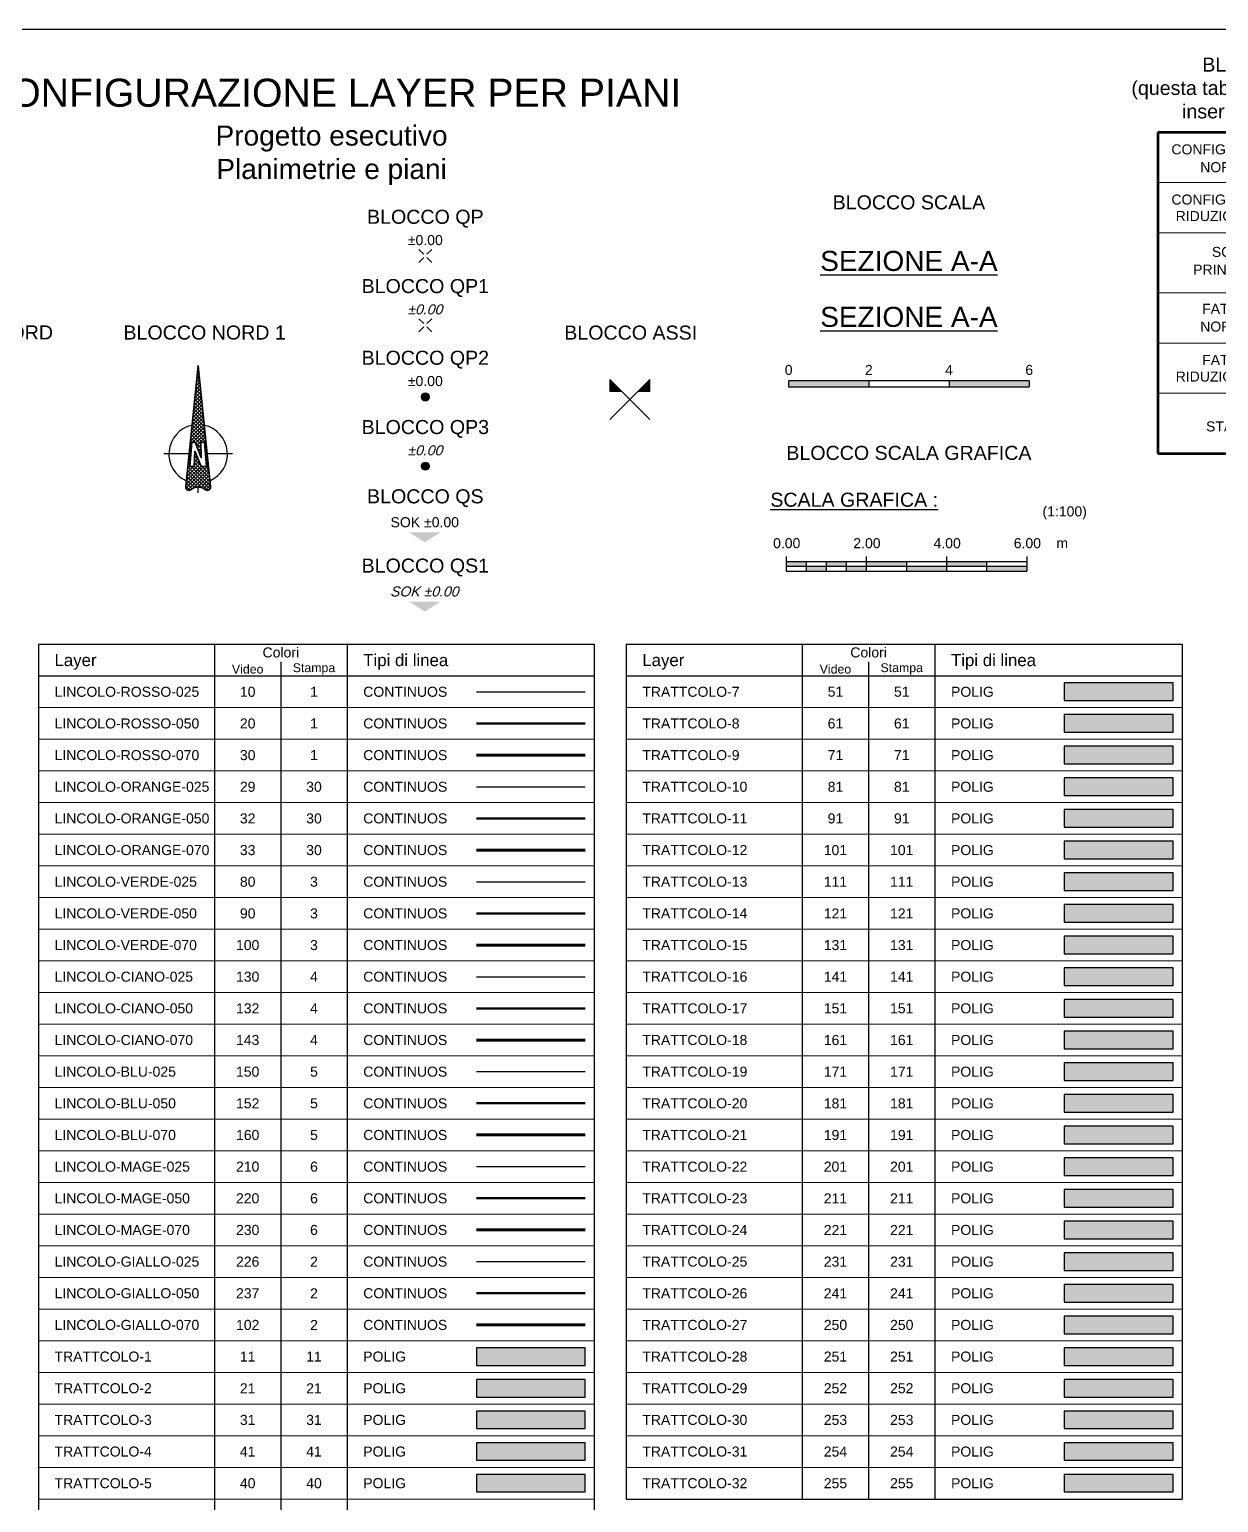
# Model space of a CAD drawing. Header units: millimetres. Extents: x -229 to 63875, y -200 to 109542.
# Drawn here: x 390.35 to 420, y 107.38 to 144.09 of the extents above; entities that cross this region are included whole.
import ezdxf
from ezdxf.enums import TextEntityAlignment as Align

# ---------------------------------------------------------------- set-up
doc = ezdxf.new("R2010")
doc.units = ezdxf.units.MM
for name, color, linetype, lineweight in [('LINCOLOBLU-025', 150, 'Continuous', 25), ('LINCOLOBLU-050', 152, 'Continuous', 50), ('LINCOLOBLU-070', 160, 'Continuous', 70), ('LINCOLOCIANO-025', 130, 'Continuous', 25), ('LINCOLOCIANO-050', 132, 'Continuous', 50), ('LINCOLOCIANO-070', 143, 'Continuous', 70), ('LINCOLOGIALLO-025', 226, 'Continuous', 25), ('LINCOLOGIALLO-050', 237, 'Continuous', 50), ('LINCOLOGIALLO-070', 102, 'Continuous', 70), ('LINCOLOMAGE-025', 210, 'Continuous', 25), ('LINCOLOMAGE-050', 220, 'Continuous', 50), ('LINCOLOMAGE-070', 230, 'Continuous', 70), ('LINCOLOORANGE-025', 66, 'Continuous', 25), ('LINCOLOORANGE-050', 32, 'Continuous', 50), ('LINCOLOORANGE-070', 33, 'Continuous', 70), ('LINCOLOROSSO-025', 10, 'Continuous', 25), ('LINCOLOROSSO-050', 20, 'Continuous', 50), ('LINCOLOROSSO-070', 30, 'Continuous', 70), ('LINCOLOVERDE-025', 80, 'Continuous', 25), ('LINCOLOVERDE-050', 90, 'Continuous', 50), ('LINCOLOVERDE-070', 100, 'Continuous', 70), ('LINE018', 6, 'Continuous', 18), ('LINE025', 7, 'Continuous', 25), ('LINE035', 1, 'Continuous', 35), ('LINE050', 3, 'Continuous', 53), ('TEXT025', 7, 'Continuous', 25), ('TRATT010', 52, 'Continuous', 9)]:
    doc.layers.add(name, color=color, linetype=linetype, lineweight=lineweight)
for name, color, linetype in [('SIMBOLI', 1, 'Continuous'), ('TEXT035', 1, 'Continuous'), ('TEXT050', 3, 'Continuous'), ('TEXT070', 4, 'Continuous'), ('TRATTCOLO-1', 11, 'Continuous'), ('TRATTCOLO-10', 81, 'Continuous'), ('TRATTCOLO-11', 91, 'Continuous'), ('TRATTCOLO-12', 101, 'Continuous'), ('TRATTCOLO-13', 111, 'Continuous'), ('TRATTCOLO-14', 121, 'Continuous'), ('TRATTCOLO-15', 131, 'Continuous'), ('TRATTCOLO-16', 141, 'Continuous'), ('TRATTCOLO-17', 151, 'Continuous'), ('TRATTCOLO-18', 161, 'Continuous'), ('TRATTCOLO-19', 171, 'Continuous'), ('TRATTCOLO-2', 21, 'Continuous'), ('TRATTCOLO-20', 181, 'Continuous'), ('TRATTCOLO-21', 191, 'Continuous'), ('TRATTCOLO-22', 201, 'Continuous'), ('TRATTCOLO-23', 211, 'Continuous'), ('TRATTCOLO-24', 221, 'Continuous'), ('TRATTCOLO-25', 231, 'Continuous'), ('TRATTCOLO-26', 241, 'Continuous'), ('TRATTCOLO-27', 250, 'Continuous'), ('TRATTCOLO-28', 251, 'Continuous'), ('TRATTCOLO-29', 252, 'Continuous'), ('TRATTCOLO-3', 31, 'Continuous'), ('TRATTCOLO-30', 253, 'Continuous'), ('TRATTCOLO-31', 254, 'Continuous'), ('TRATTCOLO-32', 255, 'Continuous'), ('TRATTCOLO-4', 41, 'Continuous'), ('TRATTCOLO-5', 40, 'Continuous'), ('TRATTCOLO-7', 51, 'Continuous'), ('TRATTCOLO-8', 61, 'Continuous'), ('TRATTCOLO-9', 71, 'Continuous')]:
    doc.layers.add(name, color=color, linetype=linetype)
doc.styles.add('ARIAL', font='arial.ttf')
doc.styles.add('ARIAL CORSIVO', font='ariali.ttf', dxfattribs={"oblique": 7.5})

# ---------------------------------------------------------------- blocks, each defined once
blk = doc.blocks.new('QS')
at = {"layer": 'SIMBOLI'}
blk.add_solid([(0.4, 0.25), (-0.4, 0.25), (0, 0)], dxfattribs=at)
at = {"layer": 'SIMBOLI', "style": 'ARIAL'}
blk.add_attdef('SOK', text='', height=0.25, dxfattribs=at).set_placement((0, 0.375), align=Align.CENTER)
blk = doc.blocks.new('ASSI')
at = {"layer": 'LINE018'}
for p, q in [((0.5, -0.5), (-0.5, 0.5)), ((-0.5, -0.5), (0.5, 0.5)), ((-0.5, 0.5), (-0.5, 0.2)), ((-0.5, 0.5), (-0.5, 0.2)), ((0.5, 0.5), (0.5, 0.2)), ((-0.5, 0.2), (-0.2, 0.2)), ((0.2, 0.2), (0.5, 0.2))]:
    blk.add_line(p, q, dxfattribs=at)
for points in [[(-0.5, 0.5), (-0.2, 0.2), (-0.5, 0.2)], [(0.2, 0.2), (0.5, 0.2), (0.5, 0.5)]]:
    blk.add_solid(points, dxfattribs=at)
blk = doc.blocks.new('QS1')
at = {"layer": 'SIMBOLI'}
blk.add_solid([(0.4, 0.25), (-0.4, 0.25), (0, 0)], dxfattribs=at)
at = {"layer": 'SIMBOLI', "style": 'ARIAL CORSIVO', "oblique": 7.5}
blk.add_attdef('SOK', text='', height=0.25, dxfattribs=at).set_placement((0, 0.375), align=Align.CENTER)
blk = doc.blocks.new('SCALA GRAFICA')
at = {"layer": 'LINE018'}
for points in [[(0, 0.12), (0.5, 0.12), (0, 0.24), (0.5, 0.24)], [(0.5, 0), (1, 0), (0.5, 0.12), (1, 0.12)], [(1, 0.12), (1.5, 0.12), (1, 0.24), (1.5, 0.24)], [(1.5, 0), (2, 0), (1.5, 0.12), (2, 0.12)], [(2, 0.24), (3, 0.24), (2, 0.12), (3, 0.12)], [(3, 0.12), (4, 0.12), (3, 0), (4, 0)], [(4, 0.24), (5, 0.24), (4, 0.12), (5, 0.12)], [(5, 0.12), (6, 0.12), (5, 0), (6, 0)]]:
    blk.add_solid(points, dxfattribs=at)
at = {"layer": 'LINE025'}
for p, q in [((0, 0.36), (0, 0)), ((0, 0.24), (6, 0.24)), ((0, 0.12), (6, 0.12)), ((0, 0), (6, 0)), ((0.5, 0.24), (0.5, 0)), ((1, 0.24), (1, 0)), ((1.5, 0.24), (1.5, 0)), ((2, 0.36), (2, 0)), ((3, 0.24), (3, 0)), ((4, 0.36), (4, 0)), ((5, 0.24), (5, 0)), ((6, 0.36), (6, 0))]:
    blk.add_line(p, q, dxfattribs=at)
at = {"layer": 'TEXT025', "style": 'ARIAL'}
blk.add_text('m', height=0.25, dxfattribs=at).set_placement((6.886, 0.57), align=Align.CENTER)
for tag, p in [('NO.1', (0.017, 0.694)), ('NO.2', (2.017, 0.694)), ('NO.3', (4.017, 0.694)), ('NO.4', (6.017, 0.694))]:
    blk.add_attdef(tag, text='', height=0.25, dxfattribs=at).set_placement(p, align=Align.MIDDLE)
at = {"layer": 'TEXT035', "style": 'ARIAL'}
blk.add_attdef('(SCALA)', text='', height=0.25, dxfattribs=at).set_placement((7.5, 1.361), align=Align.RIGHT)
at = {"layer": 'TEXT050', "style": 'ARIAL'}
blk.add_attdef('SCALA', (-0.393, 1.602), '', height=0.35, dxfattribs=at)
blk = doc.blocks.new('SCALA')
at = {"layer": 'TEXT035', "color": 1}
for points in [[(6, 0.15), (0, 0.15)], [(0, 0.15), (0, 0)], [(0, 0), (6, 0)], [(2, 0.15), (2, 0)], [(4, 0.15), (4, 0)], [(6, 0.15), (6, 0)]]:
    blk.add_lwpolyline(points, dxfattribs=at)
for points in [[(0, 0.15), (2, 0.15), (0, 0), (2, 0)], [(4, 0.15), (6, 0.15), (4, 0), (6, 0)]]:
    blk.add_solid(points, dxfattribs=at)
at = {"layer": 'TEXT025', "style": 'ARIAL'}
for tag, p in [('NUM1', (0.002, 0.3)), ('NUM2', (2, 0.3)), ('NUM3', (4, 0.3)), ('NUM4', (6, 0.3))]:
    blk.add_attdef(tag, text='', height=0.25, dxfattribs=at).set_placement(p, align=Align.CENTER)
at = {"layer": 'TEXT050', "style": 'ARIAL'}
for p in [(3, 2.892), (3, 1.498)]:
    blk.add_attdef('SEZIONE', text='', height=0.5, dxfattribs=at).set_placement(p, align=Align.CENTER)
blk = doc.blocks.new('NORD 1')
at = {"layer": 'TRATT010'}
h = blk.add_hatch(dxfattribs=at)
h.set_pattern_fill('ANSI37', color=256, scale=0.5, style=0)
h.set_pattern_definition([(45, (-28.532005, -47.84921), (-0.044194174, 0.044194174), []), (135, (-28.532005, -47.84921), (-0.044194174, -0.044194174), [])])
h.paths.add_polyline_path([(0, 3.171), (-0.307, 0.14, 0.465368), (-0.21, 0.065, 0.065878), (-0.164, 0.087, -0.219457), (0, 0.14, -0.219457), (0.164, 0.087, 0.065878), (0.21, 0.065, 0.465368), (0.307, 0.14)])
h.paths.add_polyline_path([(0.065, 1.263), (0.16, 1.263), (0.211, 0.654), (0.079, 0.654), (-0.083, 1.037), (-0.096, 0.654), (-0.211, 0.654), (-0.16, 1.263), (-0.073, 1.263), (0.076, 0.879)], flags=16)
at = {"layer": 'LINE025'}
for p, q in [((-0.223, 0.97), (-0.853, 0.97)), ((0.853, 0.97), (0.223, 0.97)), ((0, 0), (0, 0.14))]:
    blk.add_line(p, q, dxfattribs=at)
for start, end in [(101.9167, 246.5037), (293.4963, 78.0833)]:
    blk.add_arc((0, 0.97), 0.73, start, end, dxfattribs=at)
at = {"layer": 'LINE035'}
blk.add_lwpolyline([(-0.305, 0.163, 0.556724), (-0.21, 0.065, 0.109588), (-0.137, 0.108, -0.176399), (0, 0.14, -0.176399), (0.137, 0.108, 0.109588), (0.21, 0.065, 0.556724), (0.305, 0.163), (0, 3.171)], format="xyb", close=True, dxfattribs=at)
blk.add_lwpolyline([(-0.211, 0.654), (-0.16, 1.263), (-0.073, 1.263), (0.076, 0.879), (0.065, 1.263), (0.16, 1.263), (0.211, 0.654), (0.079, 0.654), (-0.083, 1.037), (-0.096, 0.654)], close=True, dxfattribs=at)
blk = doc.blocks.new('TABELLA DISEGNO')
at = {"layer": 'LINE018'}
for p, q in [((4, 8), (4, 0)), ((0, 6.75), (9, 6.75)), ((0, 5.5), (9, 5.5)), ((0, 4), (9, 4)), ((0, 2.75), (9, 2.75)), ((0, 1.5), (9, 1.5))]:
    blk.add_line(p, q, dxfattribs=at)
at = {"layer": 'LINE025'}
for points in [[(4.932, 0.384), (5.232, 0.384), (5.232, 0.684), (4.932, 0.684)], [(7.687, 0.384), (7.987, 0.384), (7.987, 0.684), (7.687, 0.684)]]:
    blk.add_lwpolyline(points, close=True, dxfattribs=at)
at = {"layer": 'LINE050'}
for p, q in [((0, 8), (0, 0)), ((9, 8), (0, 8)), ((9, 0), (9, 8)), ((0, 0), (9, 0))]:
    blk.add_line(p, q, dxfattribs=at)
at = {"layer": 'LINE050', "style": 'ARIAL'}
for p in [(5.079, 0.536), (7.834, 0.536)]:
    blk.add_attdef('X', text='', height=0.25, dxfattribs=at).set_placement(p, align=Align.MIDDLE)
at = {"layer": 'TEXT035', "style": 'ARIAL'}
for s, p in [('CONFIGURAZIONE', (1.924, 7.576)), ('NORMALE', (1.924, 7.133)), ('CONFIGURAZIONE', (1.924, 6.326)), ('RIDUZIONE (50%)', (1.924, 5.883)), ('SCALA', (1.924, 5.021)), ('PRINCIPALE', (1.924, 4.579)), ('FATTORE', (1.924, 3.602)), (':', (6.5, 3.375)), ('NORMALE', (1.924, 3.16)), ('FATTORE', (1.924, 2.326)), ('RIDUZIONE (50%)', (1.924, 1.883)), (':', (6.5, 2.125)), ('BN', (5.073, 1.069)), ('COLO', (7.828, 1.069)), ('STAMPA', (1.924, 0.671))]:
    blk.add_text(s, height=0.25, dxfattribs=at).set_placement(p, align=Align.MIDDLE)
for tag, p in [('CONFIG.', (6.5, 7.375)), ('CONFIG.', (6.5, 6.125)), ('SCALA', (6.5, 4.75)), ('NO1.', (5.802, 3.383)), ('NO2.', (7.273, 3.383)), ('NO3.', (5.802, 2.133)), ('NO4.', (7.273, 2.133))]:
    blk.add_attdef(tag, text='', height=0.25, dxfattribs=at).set_placement(p, align=Align.MIDDLE)
blk = doc.blocks.new('QP')
at = {"layer": 'LINE018'}
for p, q in [((-0.161, 0.161), (-0.04, 0.04)), ((0.04, 0.04), (0.161, 0.161)), ((-0.161, -0.161), (-0.04, -0.04)), ((0.04, -0.04), (0.161, -0.161))]:
    blk.add_line(p, q, dxfattribs=at)
at = {"layer": 'LINE018', "const_width": 0.00778}
blk.add_lwpolyline([(-0.004, 0, 1), (0.004, 0, 1)], format="xyb", close=True, dxfattribs=at)
at = {"layer": 'SIMBOLI', "style": 'ARIAL'}
blk.add_attdef('0.00', text='', height=0.25, dxfattribs=at).set_placement((0, 0.27), align=Align.CENTER)
blk = doc.blocks.new('QP1')
at = {"layer": 'LINE018'}
for p, q in [((-0.161, 0.161), (-0.04, 0.04)), ((0.04, 0.04), (0.161, 0.161)), ((-0.161, -0.161), (-0.04, -0.04)), ((0.04, -0.04), (0.161, -0.161))]:
    blk.add_line(p, q, dxfattribs=at)
at = {"layer": 'LINE018', "const_width": 0.00778}
blk.add_lwpolyline([(-0.004, 0, 1), (0.004, 0, 1)], format="xyb", close=True, dxfattribs=at)
at = {"layer": 'SIMBOLI', "style": 'ARIAL CORSIVO', "oblique": 7.5}
blk.add_attdef('0.00', text='', height=0.25, dxfattribs=at).set_placement((0, 0.27), align=Align.CENTER)
blk = doc.blocks.new('QP2')
at = {"layer": 'LINE018'}
blk.add_hatch(color=256, dxfattribs=at).paths.add_polyline_path([(0.103, 0, 1), (-0.103, 0, 1)])
blk.add_circle((0, 0), 0.103, dxfattribs=at)
at = {"layer": 'SIMBOLI', "style": 'ARIAL'}
blk.add_attdef('%%P0.00', text='', height=0.25, dxfattribs=at).set_placement((0, 0.27), align=Align.CENTER)
blk = doc.blocks.new('QP3')
at = {"layer": 'LINE018'}
blk.add_hatch(color=256, dxfattribs=at).paths.add_polyline_path([(0.103, 0, 1), (-0.103, 0, 1)])
blk.add_circle((0, 0), 0.103, dxfattribs=at)
at = {"layer": 'SIMBOLI', "style": 'ARIAL CORSIVO', "oblique": 7.5}
blk.add_attdef('%%P0.00', text='', height=0.25, dxfattribs=at).set_placement((0, 0.27), align=Align.CENTER)

msp = doc.modelspace()

# ---------------------------------------------------------------- hatches: boundary and pattern name
at = {"layer": 'TRATTCOLO-1'}
msp.add_hatch(color=256, dxfattribs=at).paths.add_polyline_path([(404.20661, 110.79624), (404.20661, 111.23419), (401.49061, 111.23419), (401.49061, 110.79624)])
at = {"layer": 'TRATTCOLO-10'}
msp.add_hatch(color=256, dxfattribs=at).paths.add_polyline_path([(418.8626, 124.99854), (418.8626, 125.43648), (416.1466, 125.43648), (416.1466, 124.99854)])
at = {"layer": 'TRATTCOLO-11'}
msp.add_hatch(color=256, dxfattribs=at).paths.add_polyline_path([(418.8626, 124.20952), (418.8626, 124.64747), (416.1466, 124.64747), (416.1466, 124.20952)])
at = {"layer": 'TRATTCOLO-12'}
msp.add_hatch(color=256, dxfattribs=at).paths.add_polyline_path([(418.8626, 123.4205), (418.8626, 123.85845), (416.1466, 123.85845), (416.1466, 123.4205)])
at = {"layer": 'TRATTCOLO-13'}
msp.add_hatch(color=256, dxfattribs=at).paths.add_polyline_path([(418.8626, 122.63149), (418.8626, 123.06943), (416.1466, 123.06943), (416.1466, 122.63149)])
at = {"layer": 'TRATTCOLO-14'}
msp.add_hatch(color=256, dxfattribs=at).paths.add_polyline_path([(418.8626, 121.84247), (418.8626, 122.28042), (416.1466, 122.28042), (416.1466, 121.84247)])
at = {"layer": 'TRATTCOLO-15'}
msp.add_hatch(color=256, dxfattribs=at).paths.add_polyline_path([(416.1466, 121.05345), (418.8626, 121.05345), (418.8626, 121.4914), (416.1466, 121.4914)])
at = {"layer": 'TRATTCOLO-16'}
msp.add_hatch(color=256, dxfattribs=at).paths.add_polyline_path([(416.1466, 120.70238), (416.1466, 120.26444), (418.8626, 120.26444), (418.8626, 120.70238)])
at = {"layer": 'TRATTCOLO-17'}
msp.add_hatch(color=256, dxfattribs=at).paths.add_polyline_path([(418.8626, 119.47542), (418.8626, 119.91337), (416.1466, 119.91337), (416.1466, 119.47542)])
at = {"layer": 'TRATTCOLO-18'}
msp.add_hatch(color=256, dxfattribs=at).paths.add_polyline_path([(418.8626, 118.6864), (418.8626, 119.12435), (416.1466, 119.12435), (416.1466, 118.6864)])
at = {"layer": 'TRATTCOLO-19'}
msp.add_hatch(color=256, dxfattribs=at).paths.add_polyline_path([(416.1466, 118.33533), (416.1466, 117.89739), (418.8626, 117.89739), (418.8626, 118.33533)])
at = {"layer": 'TRATTCOLO-2'}
msp.add_hatch(color=256, dxfattribs=at).paths.add_polyline_path([(404.20661, 110.00722), (404.20661, 110.44517), (401.49061, 110.44517), (401.49061, 110.00722)])
at = {"layer": 'TRATTCOLO-20'}
msp.add_hatch(color=256, dxfattribs=at).paths.add_polyline_path([(418.8626, 117.10837), (418.8626, 117.54632), (416.1466, 117.54632), (416.1466, 117.10837)])
at = {"layer": 'TRATTCOLO-21'}
msp.add_hatch(color=256, dxfattribs=at).paths.add_polyline_path([(416.1466, 116.7573), (416.1466, 116.31935), (418.8626, 116.31935), (418.8626, 116.7573)])
at = {"layer": 'TRATTCOLO-22'}
msp.add_hatch(color=256, dxfattribs=at).paths.add_polyline_path([(416.1466, 115.53034), (418.8626, 115.53034), (418.8626, 115.96828), (416.1466, 115.96828)])
at = {"layer": 'TRATTCOLO-23'}
msp.add_hatch(color=256, dxfattribs=at).paths.add_polyline_path([(418.8626, 114.74132), (418.8626, 115.17927), (416.1466, 115.17927), (416.1466, 114.74132)])
at = {"layer": 'TRATTCOLO-24'}
msp.add_hatch(color=256, dxfattribs=at).paths.add_polyline_path([(418.8626, 113.9523), (418.8626, 114.39025), (416.1466, 114.39025), (416.1466, 113.9523)])
at = {"layer": 'TRATTCOLO-25'}
msp.add_hatch(color=256, dxfattribs=at).paths.add_polyline_path([(418.8626, 113.16329), (418.8626, 113.60123), (416.1466, 113.60123), (416.1466, 113.16329)])
at = {"layer": 'TRATTCOLO-26'}
msp.add_hatch(color=256, dxfattribs=at).paths.add_polyline_path([(418.8626, 112.37427), (418.8626, 112.81222), (416.1466, 112.81222), (416.1466, 112.37427)])
at = {"layer": 'TRATTCOLO-27'}
msp.add_hatch(color=256, dxfattribs=at).paths.add_polyline_path([(418.8626, 111.58525), (418.8626, 112.0232), (416.1466, 112.0232), (416.1466, 111.58525)])
at = {"layer": 'TRATTCOLO-28'}
msp.add_hatch(color=256, dxfattribs=at).paths.add_polyline_path([(416.1466, 110.79624), (418.8626, 110.79624), (418.8626, 111.23419), (416.1466, 111.23419)])
at = {"layer": 'TRATTCOLO-29'}
msp.add_hatch(color=256, dxfattribs=at).paths.add_polyline_path([(416.1466, 110.44517), (416.1466, 110.00722), (418.8626, 110.00722), (418.8626, 110.44517)])
at = {"layer": 'TRATTCOLO-3'}
msp.add_hatch(color=256, dxfattribs=at).paths.add_polyline_path([(404.20661, 109.2182), (404.20661, 109.65615), (401.49061, 109.65615), (401.49061, 109.2182)])
at = {"layer": 'TRATTCOLO-30'}
msp.add_hatch(color=256, dxfattribs=at).paths.add_polyline_path([(418.8626, 109.2182), (418.8626, 109.65615), (416.1466, 109.65615), (416.1466, 109.2182)])
at = {"layer": 'TRATTCOLO-31'}
msp.add_hatch(color=256, dxfattribs=at).paths.add_polyline_path([(418.8626, 108.42919), (418.8626, 108.86714), (416.1466, 108.86714), (416.1466, 108.42919)])
at = {"layer": 'TRATTCOLO-32'}
msp.add_hatch(color=256, dxfattribs=at).paths.add_polyline_path([(418.8626, 107.64017), (418.8626, 108.07812), (416.1466, 108.07812), (416.1466, 107.64017)])
at = {"layer": 'TRATTCOLO-4'}
msp.add_hatch(color=256, dxfattribs=at).paths.add_polyline_path([(401.49061, 108.86714), (401.49061, 108.42919), (404.20661, 108.42919), (404.20661, 108.86714)])
at = {"layer": 'TRATTCOLO-5'}
msp.add_hatch(color=256, dxfattribs=at).paths.add_polyline_path([(404.20661, 107.64017), (404.20661, 108.07812), (401.49061, 108.07812), (401.49061, 107.64017)])
at = {"layer": 'TRATTCOLO-7'}
msp.add_hatch(color=256, dxfattribs=at).paths.add_polyline_path([(418.8626, 127.36558), (418.8626, 127.80353), (416.1466, 127.80353), (416.1466, 127.36558)])
at = {"layer": 'TRATTCOLO-8'}
msp.add_hatch(color=256, dxfattribs=at).paths.add_polyline_path([(418.8626, 126.57657), (418.8626, 127.01452), (416.1466, 127.01452), (416.1466, 126.57657)])
at = {"layer": 'TRATTCOLO-9'}
msp.add_hatch(color=256, dxfattribs=at).paths.add_polyline_path([(418.8626, 125.78755), (418.8626, 126.2255), (416.1466, 126.2255), (416.1466, 125.78755)])

# ---------------------------------------------------------------- linework, layer by layer
at = {"layer": 'LINCOLOBLU-025'}
msp.add_line((401.49021, 118.11659), (404.20621, 118.11659), dxfattribs=at)
at = {"layer": 'LINCOLOBLU-050'}
msp.add_line((401.49021, 117.32758), (404.20621, 117.32758), dxfattribs=at)
at = {"layer": 'LINCOLOBLU-070'}
msp.add_line((401.49021, 116.53856), (404.20621, 116.53856), dxfattribs=at)
at = {"layer": 'LINCOLOCIANO-025', "ltscale": 0.1}
msp.add_line((401.49021, 120.48364), (404.20621, 120.48364), dxfattribs=at)
at = {"layer": 'LINCOLOCIANO-050'}
msp.add_line((401.49021, 119.69462), (404.20621, 119.69462), dxfattribs=at)
at = {"layer": 'LINCOLOCIANO-070', "ltscale": 0.1}
msp.add_line((401.49021, 118.90561), (404.20621, 118.90561), dxfattribs=at)
at = {"layer": 'LINCOLOGIALLO-025'}
msp.add_line((401.49021, 113.38249), (404.20621, 113.38249), dxfattribs=at)
at = {"layer": 'LINCOLOGIALLO-050'}
msp.add_line((401.49021, 112.59348), (404.20621, 112.59348), dxfattribs=at)
at = {"layer": 'LINCOLOGIALLO-070'}
msp.add_line((401.49021, 111.80446), (404.20621, 111.80446), dxfattribs=at)
at = {"layer": 'LINCOLOMAGE-025'}
msp.add_line((401.49021, 115.74954), (404.20621, 115.74954), dxfattribs=at)
at = {"layer": 'LINCOLOMAGE-050'}
msp.add_line((401.49021, 114.96053), (404.20621, 114.96053), dxfattribs=at)
at = {"layer": 'LINCOLOMAGE-070'}
msp.add_line((401.49021, 114.17151), (404.20621, 114.17151), dxfattribs=at)
at = {"layer": 'LINCOLOORANGE-025', "ltscale": 0.1}
msp.add_line((401.49021, 125.21774), (404.20621, 125.21774), dxfattribs=at)
at = {"layer": 'LINCOLOORANGE-050'}
msp.add_line((401.49021, 124.42872), (404.20621, 124.42872), dxfattribs=at)
at = {"layer": 'LINCOLOORANGE-070', "ltscale": 0.1}
msp.add_line((401.49021, 123.63971), (404.20621, 123.63971), dxfattribs=at)
at = {"layer": 'LINCOLOROSSO-025'}
msp.add_line((401.49021, 127.58479), (404.20621, 127.58479), dxfattribs=at)
at = {"layer": 'LINCOLOROSSO-050'}
msp.add_line((401.49021, 126.79577), (404.20621, 126.79577), dxfattribs=at)
at = {"layer": 'LINCOLOROSSO-070'}
msp.add_line((401.49021, 126.00676), (404.20621, 126.00676), dxfattribs=at)
at = {"layer": 'LINCOLOVERDE-025'}
msp.add_line((401.49021, 122.85069), (404.20621, 122.85069), dxfattribs=at)
at = {"layer": 'LINCOLOVERDE-050', "ltscale": 0.1}
msp.add_line((401.49021, 122.06167), (404.20621, 122.06167), dxfattribs=at)
at = {"layer": 'LINCOLOVERDE-070'}
msp.add_line((401.49021, 121.27266), (404.20621, 121.27266), dxfattribs=at)
at = {"layer": 'LINE018'}
for p, q in [((390.56928, 127.19028), (404.43023, 127.19028)), ((405.22527, 127.19028), (419.08622, 127.19028)), ((390.56928, 126.40127), (404.43023, 126.40127)), ((405.22527, 126.40127), (419.08622, 126.40127)), ((390.56928, 125.61225), (404.43023, 125.61225)), ((405.22527, 125.61225), (419.08622, 125.61225)), ((390.56928, 124.82323), (404.43023, 124.82323)), ((405.22527, 124.82323), (419.08622, 124.82323)), ((390.56928, 124.03422), (404.43023, 124.03422)), ((405.22527, 124.03422), (419.08622, 124.03422)), ((390.56928, 123.2452), (404.43023, 123.2452)), ((405.22527, 123.2452), (419.08622, 123.2452)), ((390.56928, 122.45618), (404.43023, 122.45618)), ((405.22527, 122.45618), (419.08622, 122.45618)), ((390.56928, 121.66717), (404.43023, 121.66717)), ((405.22527, 121.66717), (419.08622, 121.66717)), ((390.56928, 120.87815), (404.43023, 120.87815)), ((405.22527, 120.87815), (419.08622, 120.87815)), ((390.56928, 120.08913), (404.43023, 120.08913)), ((405.22527, 120.08913), (419.08622, 120.08913)), ((390.56928, 119.30012), (404.43023, 119.30012)), ((405.22527, 119.30012), (419.08622, 119.30012)), ((390.56928, 118.5111), (404.43023, 118.5111)), ((405.22527, 118.5111), (419.08622, 118.5111)), ((390.56928, 117.72208), (404.43023, 117.72208)), ((405.22527, 117.72208), (419.08622, 117.72208)), ((390.56928, 116.93307), (404.43023, 116.93307)), ((405.22527, 116.93307), (419.08622, 116.93307)), ((390.56928, 116.14405), (404.43023, 116.14405)), ((405.22527, 116.14405), (419.08622, 116.14405)), ((390.56928, 115.35503), (404.43023, 115.35503)), ((405.22527, 115.35503), (419.08622, 115.35503)), ((390.56928, 114.56602), (404.43023, 114.56602)), ((405.22527, 114.56602), (419.08622, 114.56602)), ((390.56928, 113.777), (404.43023, 113.777)), ((405.22527, 113.777), (419.08622, 113.777)), ((390.56928, 112.98798), (404.43023, 112.98798)), ((405.22527, 112.98798), (419.08622, 112.98798)), ((390.56928, 112.19897), (404.43023, 112.19897)), ((405.22527, 112.19897), (419.08622, 112.19897)), ((390.56928, 111.40995), (404.43023, 111.40995)), ((405.22527, 111.40995), (419.08622, 111.40995)), ((390.56928, 110.62093), (404.43023, 110.62093)), ((405.22527, 110.62093), (419.08622, 110.62093)), ((390.56928, 109.83192), (404.43023, 109.83192)), ((405.22527, 109.83192), (419.08622, 109.83192)), ((390.56928, 109.0429), (404.43023, 109.0429)), ((405.22527, 109.0429), (419.08622, 109.0429)), ((390.56928, 108.25389), (404.43023, 108.25389)), ((405.22527, 108.25389), (419.08622, 108.25389)), ((390.56928, 107.46487), (404.43023, 107.46487))]:
    msp.add_line(p, q, dxfattribs=at)
at = {"layer": 'LINE025'}
for p, q in [((450.02026, 144.09276), (366.02026, 144.09276)), ((390.56928, 128.76831), (390.56928, 106.67585)), ((390.56928, 128.76831), (404.43023, 128.76831)), ((394.9612, 128.76831), (394.9612, 106.67585)), ((398.26718, 128.76831), (398.26718, 106.67585)), ((404.43023, 128.76831), (404.43023, 102.73077)), ((405.22527, 128.76831), (405.22527, 107.46487)), ((405.22527, 128.76831), (419.08622, 128.76831)), ((409.6172, 128.76831), (409.6172, 107.46487)), ((412.92318, 128.76831), (412.92318, 107.46487)), ((419.08622, 128.76831), (419.08622, 107.46487)), ((396.61419, 128.32747), (396.61419, 106.67585)), ((411.27019, 128.32747), (411.27019, 107.46487)), ((390.56928, 127.9793), (404.43023, 127.9793)), ((405.22527, 127.9793), (419.08622, 127.9793)), ((405.22527, 107.46487), (419.08622, 107.46487))]:
    msp.add_line(p, q, dxfattribs=at)
at = {"layer": 'LINE025', "flags": 128}
for points in [[(416.1462, 127.36582), (418.8622, 127.36582), (418.8622, 127.80376), (416.1462, 127.80376)], [(416.1462, 126.5768), (418.8622, 126.5768), (418.8622, 127.01475), (416.1462, 127.01475)], [(416.1462, 125.78778), (418.8622, 125.78778), (418.8622, 126.22573), (416.1462, 126.22573)], [(416.1462, 124.99877), (418.8622, 124.99877), (418.8622, 125.43671), (416.1462, 125.43671)], [(416.1462, 124.20975), (418.8622, 124.20975), (418.8622, 124.6477), (416.1462, 124.6477)], [(416.1462, 123.42073), (418.8622, 123.42073), (418.8622, 123.85868), (416.1462, 123.85868)], [(416.1462, 122.63172), (418.8622, 122.63172), (418.8622, 123.06966), (416.1462, 123.06966)], [(416.1462, 121.8427), (418.8622, 121.8427), (418.8622, 122.28065), (416.1462, 122.28065)], [(416.1462, 121.05368), (418.8622, 121.05368), (418.8622, 121.49163), (416.1462, 121.49163)], [(416.1462, 120.26467), (418.8622, 120.26467), (418.8622, 120.70261), (416.1462, 120.70261)], [(416.1462, 119.47565), (418.8622, 119.47565), (418.8622, 119.9136), (416.1462, 119.9136)], [(416.1462, 118.68663), (418.8622, 118.68663), (418.8622, 119.12458), (416.1462, 119.12458)], [(416.1462, 117.89762), (418.8622, 117.89762), (418.8622, 118.33557), (416.1462, 118.33557)], [(416.1462, 117.1086), (418.8622, 117.1086), (418.8622, 117.54655), (416.1462, 117.54655)], [(416.1462, 116.31959), (418.8622, 116.31959), (418.8622, 116.75753), (416.1462, 116.75753)], [(416.1462, 115.53057), (418.8622, 115.53057), (418.8622, 115.96852), (416.1462, 115.96852)], [(416.1462, 114.74155), (418.8622, 114.74155), (418.8622, 115.1795), (416.1462, 115.1795)], [(416.1462, 113.95254), (418.8622, 113.95254), (418.8622, 114.39048), (416.1462, 114.39048)], [(416.1462, 113.16352), (418.8622, 113.16352), (418.8622, 113.60147), (416.1462, 113.60147)], [(416.1462, 112.3745), (418.8622, 112.3745), (418.8622, 112.81245), (416.1462, 112.81245)], [(416.1462, 111.58549), (418.8622, 111.58549), (418.8622, 112.02343), (416.1462, 112.02343)], [(401.49021, 110.79647), (404.20621, 110.79647), (404.20621, 111.23442), (401.49021, 111.23442)], [(416.1462, 110.79647), (418.8622, 110.79647), (418.8622, 111.23442), (416.1462, 111.23442)], [(401.49021, 110.00745), (404.20621, 110.00745), (404.20621, 110.4454), (401.49021, 110.4454)], [(416.1462, 110.00745), (418.8622, 110.00745), (418.8622, 110.4454), (416.1462, 110.4454)], [(401.49021, 109.21844), (404.20621, 109.21844), (404.20621, 109.65638), (401.49021, 109.65638)], [(416.1462, 109.21844), (418.8622, 109.21844), (418.8622, 109.65638), (416.1462, 109.65638)], [(401.49021, 108.42942), (404.20621, 108.42942), (404.20621, 108.86737), (401.49021, 108.86737)], [(416.1462, 108.42942), (418.8622, 108.42942), (418.8622, 108.86737), (416.1462, 108.86737)], [(401.49021, 107.6404), (404.20621, 107.6404), (404.20621, 108.07835), (401.49021, 108.07835)], [(416.1462, 107.6404), (418.8622, 107.6404), (418.8622, 108.07835), (416.1462, 108.07835)]]:
    msp.add_lwpolyline(points, close=True, dxfattribs=at)

# ---------------------------------------------------------------- block references
at = {"layer": 'LINE018'}
for name, p in [('QP2', (400.21725, 134.93539)), ('QP3', (400.21725, 133.20843))]:
    msp.add_blockref(name, p, dxfattribs=at).add_auto_attribs({'%%P0.00': '%%P0.00'})
at = {"layer": 'SIMBOLI'}
ref = msp.add_blockref('TABELLA DISEGNO', (418.47799, 133.52797), dxfattribs=at)
ref.add_attrib('CONFIG.', 'LO2000-A1.CTB', dxfattribs={"layer": 'TEXT035', "height": 0.25, "style": 'ARIAL'}).set_placement((424.97799, 140.90297), align=Align.MIDDLE)
ref.add_attrib('CONFIG.', 'LO2000-A3.CTB', dxfattribs={"layer": 'TEXT035', "height": 0.25, "style": 'ARIAL'}).set_placement((424.97799, 139.65297), align=Align.MIDDLE)
ref.add_attrib('SCALA', '1:100', dxfattribs={"layer": 'TEXT035', "height": 0.25, "style": 'ARIAL'}).set_placement((424.97799, 138.27797), align=Align.MIDDLE)
ref.add_attrib('NO1.', '10', dxfattribs={"layer": 'TEXT035', "height": 0.25, "style": 'ARIAL'}).set_placement((424.28019, 136.91073), align=Align.MIDDLE)
ref.add_attrib('NO2.', '1', dxfattribs={"layer": 'TEXT035', "height": 0.25, "style": 'ARIAL'}).set_placement((425.75141, 136.91073), align=Align.MIDDLE)
ref.add_attrib('NO3.', '5', dxfattribs={"layer": 'TEXT035', "height": 0.25, "style": 'ARIAL'}).set_placement((424.28019, 135.66073), align=Align.MIDDLE)
ref.add_attrib('NO4.', '1', dxfattribs={"layer": 'TEXT035', "height": 0.25, "style": 'ARIAL'}).set_placement((425.75141, 135.66073), align=Align.MIDDLE)
ref.add_attrib('X', 'X', dxfattribs={"layer": 'LINE050', "height": 0.25, "style": 'ARIAL'}).set_placement((426.31154, 134.06435), align=Align.MIDDLE)
for name, p, values in [('QP', (400.21725, 138.44823), {'0.00': '%%P0.00'}), ('QP1', (400.21725, 136.72127), {'0.00': '%%P0.00'}), ('SCALA GRAFICA', (409.21201, 130.59482), {'SCALA': '%%USCALA GRAFICA :', '(SCALA)': '(1:100)', 'NO.1': '0.00', 'NO.2': '2.00', 'NO.3': '4.00', 'NO.4': '6.00'}), ('QS', (400.20359, 131.31169), {'SOK': 'SOK %%P0.00'}), ('QS1', (400.20359, 129.58473), {'SOK': 'SOK %%P0.00'})]:
    msp.add_blockref(name, p, dxfattribs=at).add_auto_attribs(values)
ref = msp.add_blockref('SCALA', (409.27513, 135.18182), dxfattribs=at)
ref.add_attrib('SEZIONE', '%%USEZIONE A-A', dxfattribs={"layer": 'TEXT050', "height": 0.5, "style": 'ARIAL'}).set_placement((412.27513, 138.07409), align=Align.CENTER)
ref.add_attrib('SEZIONE', '%%USEZIONE A-A', dxfattribs={"layer": 'TEXT050', "height": 0.5, "style": 'ARIAL'}).set_placement((412.27513, 136.67968), align=Align.CENTER)
ref.add_attrib('NUM1', '0', dxfattribs={"layer": 'TEXT025', "height": 0.25, "style": 'ARIAL'}).set_placement((409.27753, 135.48195), align=Align.CENTER)
ref.add_attrib('NUM2', '2', dxfattribs={"layer": 'TEXT025', "height": 0.25, "style": 'ARIAL'}).set_placement((411.27553, 135.48195), align=Align.CENTER)
ref.add_attrib('NUM3', '4', dxfattribs={"layer": 'TEXT025', "height": 0.25, "style": 'ARIAL'}).set_placement((413.27553, 135.48195), align=Align.CENTER)
ref.add_attrib('NUM4', '6', dxfattribs={"layer": 'TEXT025', "height": 0.25, "style": 'ARIAL'}).set_placement((415.27553, 135.48195), align=Align.CENTER)
for name, p in [('NORD 1', (394.55226, 132.54197)), ('ASSI', (405.3145, 134.86896))]:
    msp.add_blockref(name, p, dxfattribs=at)

# ---------------------------------------------------------------- texts
at = {"layer": 'TEXT025', "style": 'ARIAL'}
for s, height, p in [('Video', 0.22, (395.7877, 128.15339)), ('Stampa', 0.22, (397.44069, 128.15339)), ('Video', 0.22, (410.44369, 128.15339)), ('Stampa', 0.22, (412.09668, 128.15339)), ('10', 0.25, (395.7877, 127.58479)), ('1', 0.25, (397.44069, 127.58479)), ('51', 0.25, (410.44369, 127.58479)), ('51', 0.25, (412.09668, 127.58479)), ('20', 0.25, (395.7877, 126.79577)), ('1', 0.25, (397.44069, 126.79577)), ('61', 0.25, (410.44369, 126.79577)), ('61', 0.25, (412.09668, 126.79577)), ('30', 0.25, (395.7877, 126.00676)), ('1', 0.25, (397.44069, 126.00676)), ('71', 0.25, (410.44369, 126.00676)), ('71', 0.25, (412.09668, 126.00676)), ('29', 0.25, (395.7877, 125.21774)), ('30', 0.25, (397.44069, 125.21774)), ('81', 0.25, (410.44369, 125.21774)), ('81', 0.25, (412.09668, 125.21774)), ('32', 0.25, (395.7877, 124.42872)), ('30', 0.25, (397.44069, 124.42872)), ('91', 0.25, (410.44369, 124.42872)), ('91', 0.25, (412.09668, 124.42872)), ('33', 0.25, (395.7877, 123.63971)), ('30', 0.25, (397.44069, 123.63971)), ('101', 0.25, (410.44369, 123.63971)), ('101', 0.25, (412.09668, 123.63971)), ('80', 0.25, (395.7877, 122.85069)), ('3', 0.25, (397.44069, 122.85069)), ('111', 0.25, (410.44369, 122.85069)), ('111', 0.25, (412.09668, 122.85069)), ('90', 0.25, (395.7877, 122.06167)), ('3', 0.25, (397.44069, 122.06167)), ('121', 0.25, (410.44369, 122.06167)), ('121', 0.25, (412.09668, 122.06167)), ('100', 0.25, (395.7877, 121.27266)), ('3', 0.25, (397.44069, 121.27266)), ('131', 0.25, (410.44369, 121.27266)), ('131', 0.25, (412.09668, 121.27266)), ('130', 0.25, (395.7877, 120.48364)), ('4', 0.25, (397.44069, 120.48364)), ('141', 0.25, (410.44369, 120.48364)), ('141', 0.25, (412.09668, 120.48364)), ('132', 0.25, (395.7877, 119.69462)), ('4', 0.25, (397.44069, 119.69462)), ('151', 0.25, (410.44369, 119.69462)), ('151', 0.25, (412.09668, 119.69462)), ('143', 0.25, (395.7877, 118.90561)), ('4', 0.25, (397.44069, 118.90561)), ('161', 0.25, (410.44369, 118.90561)), ('161', 0.25, (412.09668, 118.90561)), ('150', 0.25, (395.7877, 118.11659)), ('5', 0.25, (397.44069, 118.11659)), ('171', 0.25, (410.44369, 118.11659)), ('171', 0.25, (412.09668, 118.11659)), ('152', 0.25, (395.7877, 117.32758)), ('5', 0.25, (397.44069, 117.32758)), ('181', 0.25, (410.44369, 117.32758)), ('181', 0.25, (412.09668, 117.32758)), ('160', 0.25, (395.7877, 116.53856)), ('5', 0.25, (397.44069, 116.53856)), ('191', 0.25, (410.44369, 116.53856)), ('191', 0.25, (412.09668, 116.53856)), ('210', 0.25, (395.7877, 115.74954)), ('6', 0.25, (397.44069, 115.74954)), ('201', 0.25, (410.44369, 115.74954)), ('201', 0.25, (412.09668, 115.74954)), ('220', 0.25, (395.7877, 114.96053)), ('6', 0.25, (397.44069, 114.96053)), ('211', 0.25, (410.44369, 114.96053)), ('211', 0.25, (412.09668, 114.96053)), ('230', 0.25, (395.7877, 114.17151)), ('6', 0.25, (397.44069, 114.17151)), ('221', 0.25, (410.44369, 114.17151)), ('221', 0.25, (412.09668, 114.17151)), ('226', 0.25, (395.7877, 113.38249)), ('2', 0.25, (397.44069, 113.38249)), ('231', 0.25, (410.44369, 113.38249)), ('231', 0.25, (412.09668, 113.38249)), ('237', 0.25, (395.7877, 112.59348)), ('2', 0.25, (397.44069, 112.59348)), ('241', 0.25, (410.44369, 112.59348)), ('241', 0.25, (412.09668, 112.59348)), ('102', 0.25, (395.7877, 111.80446)), ('2', 0.25, (397.44069, 111.80446)), ('250', 0.25, (410.44369, 111.80446)), ('250', 0.25, (412.09668, 111.80446)), ('11', 0.25, (395.7877, 111.01544)), ('11', 0.25, (397.44069, 111.01544)), ('251', 0.25, (410.44369, 111.01544)), ('251', 0.25, (412.09668, 111.01544)), ('21', 0.25, (395.7877, 110.22643)), ('21', 0.25, (397.44069, 110.22643)), ('252', 0.25, (410.44369, 110.22643)), ('252', 0.25, (412.09668, 110.22643)), ('31', 0.25, (395.7877, 109.43741)), ('31', 0.25, (397.44069, 109.43741)), ('253', 0.25, (410.44369, 109.43741)), ('253', 0.25, (412.09668, 109.43741)), ('41', 0.25, (395.7877, 108.64839)), ('41', 0.25, (397.44069, 108.64839)), ('254', 0.25, (410.44369, 108.64839)), ('254', 0.25, (412.09668, 108.64839)), ('40', 0.25, (395.7877, 107.85938)), ('40', 0.25, (397.44069, 107.85938)), ('255', 0.25, (410.44369, 107.85938)), ('255', 0.25, (412.09668, 107.85938))]:
    msp.add_text(s, height=height, dxfattribs=at).set_placement(p, align=Align.MIDDLE)
for s, p in [('LINCOLO-ROSSO-025', (390.97129, 127.58479)), ('CONTINUOS', (398.66919, 127.58479)), ('TRATTCOLO-7', (405.62728, 127.58479)), ('POLIG', (413.32518, 127.58479)), ('LINCOLO-ROSSO-050', (390.97129, 126.79577)), ('CONTINUOS', (398.66919, 126.79577)), ('TRATTCOLO-8', (405.62728, 126.79577)), ('POLIG', (413.32518, 126.79577)), ('LINCOLO-ROSSO-070', (390.97129, 126.00676)), ('CONTINUOS', (398.66919, 126.00676)), ('TRATTCOLO-9', (405.62728, 126.00676)), ('POLIG', (413.32518, 126.00676)), ('LINCOLO-ORANGE-025', (390.97129, 125.21774)), ('CONTINUOS', (398.66919, 125.21774)), ('TRATTCOLO-10', (405.62728, 125.21774)), ('POLIG', (413.32518, 125.21774)), ('LINCOLO-ORANGE-050', (390.97129, 124.42872)), ('CONTINUOS', (398.66919, 124.42872)), ('TRATTCOLO-11', (405.62728, 124.42872)), ('POLIG', (413.32518, 124.42872)), ('LINCOLO-ORANGE-070', (390.97129, 123.63971)), ('CONTINUOS', (398.66919, 123.63971)), ('TRATTCOLO-12', (405.62728, 123.63971)), ('POLIG', (413.32518, 123.63971)), ('LINCOLO-VERDE-025', (390.97129, 122.85069)), ('CONTINUOS', (398.66919, 122.85069)), ('TRATTCOLO-13', (405.62728, 122.85069)), ('POLIG', (413.32518, 122.85069)), ('LINCOLO-VERDE-050', (390.97129, 122.06167)), ('CONTINUOS', (398.66919, 122.06167)), ('TRATTCOLO-14', (405.62728, 122.06167)), ('POLIG', (413.32518, 122.06167)), ('LINCOLO-VERDE-070', (390.97129, 121.27266)), ('CONTINUOS', (398.66919, 121.27266)), ('TRATTCOLO-15', (405.62728, 121.27266)), ('POLIG', (413.32518, 121.27266)), ('LINCOLO-CIANO-025', (390.97129, 120.48364)), ('CONTINUOS', (398.66919, 120.48364)), ('TRATTCOLO-16', (405.62728, 120.48364)), ('POLIG', (413.32518, 120.48364)), ('LINCOLO-CIANO-050', (390.97129, 119.69462)), ('CONTINUOS', (398.66919, 119.69462)), ('TRATTCOLO-17', (405.62728, 119.69462)), ('POLIG', (413.32518, 119.69462)), ('LINCOLO-CIANO-070', (390.97129, 118.90561)), ('CONTINUOS', (398.66919, 118.90561)), ('TRATTCOLO-18', (405.62728, 118.90561)), ('POLIG', (413.32518, 118.90561)), ('LINCOLO-BLU-025', (390.97129, 118.11659)), ('CONTINUOS', (398.66919, 118.11659)), ('TRATTCOLO-19', (405.62728, 118.11659)), ('POLIG', (413.32518, 118.11659)), ('LINCOLO-BLU-050', (390.97129, 117.32758)), ('CONTINUOS', (398.66919, 117.32758)), ('TRATTCOLO-20', (405.62728, 117.32758)), ('POLIG', (413.32518, 117.32758)), ('LINCOLO-BLU-070', (390.97129, 116.53856)), ('CONTINUOS', (398.66919, 116.53856)), ('TRATTCOLO-21', (405.62728, 116.53856)), ('POLIG', (413.32518, 116.53856)), ('LINCOLO-MAGE-025', (390.97129, 115.74954)), ('CONTINUOS', (398.66919, 115.74954)), ('TRATTCOLO-22', (405.62728, 115.74954)), ('POLIG', (413.32518, 115.74954)), ('LINCOLO-MAGE-050', (390.97129, 114.96053)), ('CONTINUOS', (398.66919, 114.96053)), ('TRATTCOLO-23', (405.62728, 114.96053)), ('POLIG', (413.32518, 114.96053)), ('LINCOLO-MAGE-070', (390.97129, 114.17151)), ('CONTINUOS', (398.66919, 114.17151)), ('TRATTCOLO-24', (405.62728, 114.17151)), ('POLIG', (413.32518, 114.17151)), ('LINCOLO-GIALLO-025', (390.97129, 113.38249)), ('CONTINUOS', (398.66919, 113.38249)), ('TRATTCOLO-25', (405.62728, 113.38249)), ('POLIG', (413.32518, 113.38249)), ('LINCOLO-GIALLO-050', (390.97129, 112.59348)), ('CONTINUOS', (398.66919, 112.59348)), ('TRATTCOLO-26', (405.62728, 112.59348)), ('POLIG', (413.32518, 112.59348)), ('LINCOLO-GIALLO-070', (390.97129, 111.80446)), ('CONTINUOS', (398.66919, 111.80446)), ('TRATTCOLO-27', (405.62728, 111.80446)), ('POLIG', (413.32518, 111.80446)), ('TRATTCOLO-1', (390.97129, 111.01544)), ('POLIG', (398.66919, 111.01544)), ('TRATTCOLO-28', (405.62728, 111.01544)), ('POLIG', (413.32518, 111.01544)), ('TRATTCOLO-2', (390.97129, 110.22643)), ('POLIG', (398.66919, 110.22643)), ('TRATTCOLO-29', (405.62728, 110.22643)), ('POLIG', (413.32518, 110.22643)), ('TRATTCOLO-3', (390.97129, 109.43741)), ('POLIG', (398.66919, 109.43741)), ('TRATTCOLO-30', (405.62728, 109.43741)), ('POLIG', (413.32518, 109.43741)), ('TRATTCOLO-4', (390.97129, 108.64839)), ('POLIG', (398.66919, 108.64839)), ('TRATTCOLO-31', (405.62728, 108.64839)), ('POLIG', (413.32518, 108.64839)), ('TRATTCOLO-5', (390.97129, 107.85938)), ('POLIG', (398.66919, 107.85938)), ('TRATTCOLO-32', (405.62728, 107.85938)), ('POLIG', (413.32518, 107.85938))]:
    msp.add_text(s, height=0.25, dxfattribs=at).set_placement(p, align=Align.MIDDLE_LEFT)
at = {"layer": 'TEXT035', "style": 'ARIAL'}
for s, p in [('BLOCCO SCALA', (412.27513, 139.78362)), ('BLOCCO QP', (400.21725, 139.42332)), ('BLOCCO QP1', (400.21725, 137.69635)), ('BLOCCO QP2', (400.21725, 135.91048)), ('BLOCCO QP3', (400.21725, 134.18351)), ('BLOCCO SCALA GRAFICA', (412.27513, 133.53986)), ('BLOCCO QS', (400.21725, 132.45655)), ('BLOCCO QS1', (400.21725, 130.72959))]:
    msp.add_text(s, height=0.35, dxfattribs=at).set_placement(p, align=Align.MIDDLE_CENTER)
for s, p in [('BLOCCO NORD', (387.29409, 136.36698)), ('BLOCCO NORD 1', (392.69049, 136.36454)), ('BLOCCO ASSI', (403.68112, 136.3621))]:
    msp.add_text(s, height=0.35, dxfattribs=at).set_placement(p)
for s, p in [('Layer', (390.97129, 128.37381)), ('Tipi di linea', (398.66919, 128.37381)), ('Layer', (405.62728, 128.37381)), ('Tipi di linea', (413.32518, 128.37381))]:
    msp.add_text(s, height=0.3, dxfattribs=at).set_placement(p, align=Align.MIDDLE_LEFT)
for p in [(396.61419, 128.57081), (411.27019, 128.57081)]:
    msp.add_text('Colori', height=0.25, dxfattribs=at).set_placement(p, align=Align.MIDDLE)
at = {"layer": 'TEXT035', "insert": (422.95948, 142.58191), "char_height": 0.35, "width": 13.1027, "attachment_point": 5, "style": 'ARIAL'}
msp.add_mtext('{\\C1;BLOCCO TABELLA DISEGNO\\P(questa tabella é obbligatoria per tutti i piani, da\\Pinserire in basso a destra del piano)}', dxfattribs=at)
at = {"layer": 'TEXT070', "insert": (397.87941, 140.21429), "char_height": 0.7, "attachment_point": 8, "style": 'ARIAL'}
msp.add_mtext('CONFIGURAZIONE LAYER PER PIANI\\P{\\H0.7143x;\\C3;Progetto esecutivo\\PPlanimetrie e piani}', dxfattribs=at)

doc.saveas('drawing.dxf')
